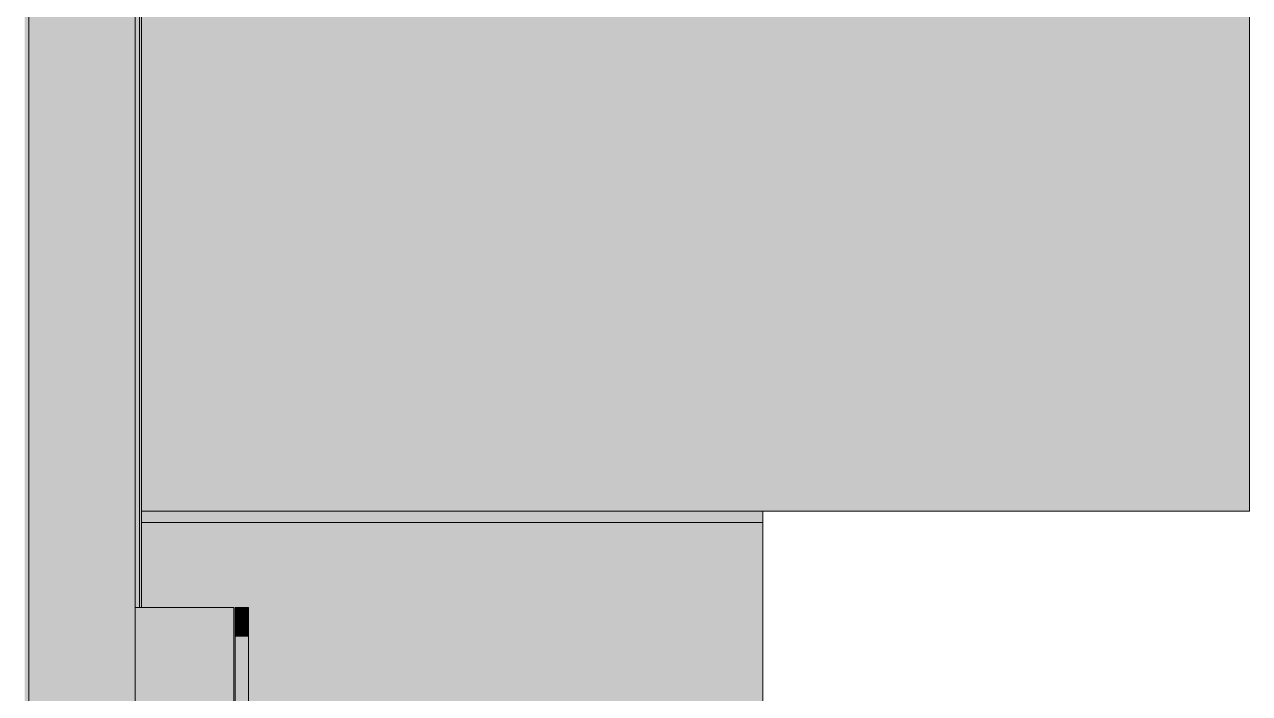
# Model space of a CAD drawing. Header units: millimetres. Extents: x 365175 to 2667127, y -330297 to -162108.
# Drawn here: x 2223035 to 2225806, y -323892 to -322379 of the extents above; entities that cross this region are included whole.
import ezdxf

# ---------------------------------------------------------------- set-up
doc = ezdxf.new("R2010")
doc.units = ezdxf.units.MM
doc.header["$MEASUREMENT"] = 0
doc.layers.add('Cotations - Altitudes & Niveaux', color=7, linetype='Continuous')
doc.layers.add('Structure - Murs extérieurs', color=7, linetype='Continuous')
doc.dimstyles.new('STYLE_GENERE__6', dxfattribs={"dimtxt": 0.18, "dimasz": 114, "dimexe": 0.18, "dimexo": 0.0625, "dimgap": 0, "dimtad": 0, "dimtih": 1, "dimtoh": 1, "dimdec": 4, "dimzin": 0, "dimdsep": 46, "dimcen": 0.09, "dimadec": 0, "dimazin": 0, "dimtfac": 1, "dimtdec": 4, "dimtmove": 0, "dimatfit": 3, "dimldrblk": 'ARROWHEAD_16', "dimfxl": 0, "dimtolj": 1, "dimtzin": 0, "dimarcsym": 0})

# ---------------------------------------------------------------- blocks, each defined once
blk = doc.blocks.new('Élément de coupe_1294_3', base_point=(1963539.3, -327096.8))
at = {"linetype": 'Continuous', "lineweight": 0, "true_color": 0x000000}
for points in [[(2223284.9, -323752.2), (2223284.9, -323752.8), (2223508.5, -323701.4), (2223508.5, -323696.8)], [(2223284.9, -323696.8), (2223284.9, -323752.2), (2223508.5, -323696.8)], [(2223508.5, -323701.4), (2223284.9, -323752.8), (2223284.9, -323755), (2223508.5, -323715.9)], [(2223508.5, -323715.9), (2223284.9, -323755), (2223284.9, -323758.3), (2223508.5, -323737.9)], [(2223511.5, -323697.2), (2223541.5, -323696.8), (2223511.5, -323696.8)], [(2223541.5, -323696.8), (2223511.5, -323697.2), (2223541.5, -323697.2)], [(2223541.5, -323696.8), (2223511.5, -323696.8), (2223541.5, -323696.8)], [(2223511.5, -323698.1), (2223541.5, -323697.2), (2223511.5, -323697.2)], [(2223541.5, -323697.2), (2223511.5, -323698.1), (2223541.5, -323698.1)], [(2223511.5, -323697.2), (2223511.5, -323698.1), (2223541.5, -323697.2), (2223511.5, -323698.1)], [(2223511.5, -323698.1), (2223541.5, -323697.2), (2223541.5, -323698.1), (2223541.5, -323697.2)], [(2223511.5, -323699.5), (2223541.5, -323698.1), (2223511.5, -323698.1)], [(2223541.5, -323698.1), (2223511.5, -323699.5), (2223541.5, -323699.5)], [(2223511.5, -323701.6), (2223541.5, -323699.5), (2223511.5, -323699.5)], [(2223541.5, -323699.5), (2223511.5, -323701.6), (2223541.5, -323701.6)], [(2223511.5, -323699.5), (2223511.5, -323701.6), (2223541.5, -323699.5), (2223511.5, -323701.6)], [(2223511.5, -323701.6), (2223541.5, -323699.5), (2223541.5, -323701.6), (2223541.5, -323699.5)], [(2223511.5, -323704.3), (2223541.5, -323701.6), (2223511.5, -323701.6)], [(2223541.5, -323701.6), (2223511.5, -323704.3), (2223541.5, -323704.3)], [(2223511.5, -323707.6), (2223541.5, -323704.3), (2223511.5, -323704.3)], [(2223541.5, -323704.3), (2223511.5, -323707.6), (2223541.5, -323707.6)], [(2223511.5, -323704.3), (2223511.5, -323707.6), (2223541.5, -323704.3), (2223511.5, -323707.6)], [(2223511.5, -323707.6), (2223541.5, -323704.3), (2223541.5, -323707.6), (2223541.5, -323704.3)], [(2223511.5, -323711.5), (2223541.5, -323707.6), (2223511.5, -323707.6)], [(2223541.5, -323707.6), (2223511.5, -323711.5), (2223541.5, -323711.5)], [(2223511.5, -323715.9), (2223541.5, -323711.5), (2223511.5, -323711.5)], [(2223541.5, -323711.5), (2223511.5, -323715.9), (2223541.5, -323715.9)], [(2223511.5, -323720.7), (2223541.5, -323715.9), (2223511.5, -323715.9)], [(2223541.5, -323715.9), (2223511.5, -323720.7), (2223541.5, -323720.7)], [(2223284.9, -323758.3), (2223284.9, -323761.8), (2223508.5, -323761.8), (2223508.5, -323737.9)], [(2223511.5, -323726), (2223541.5, -323720.7), (2223511.5, -323720.7)], [(2223541.5, -323720.7), (2223511.5, -323726), (2223541.5, -323726)], [(2223511.5, -323720.7), (2223511.5, -323726), (2223541.5, -323720.7), (2223511.5, -323726)], [(2223511.5, -323726), (2223541.5, -323720.7), (2223541.5, -323726), (2223541.5, -323720.7)], [(2223511.5, -323731.6), (2223541.5, -323726), (2223511.5, -323726)], [(2223541.5, -323726), (2223511.5, -323731.6), (2223541.5, -323731.6)], [(2223511.5, -323737.4), (2223541.5, -323731.6), (2223511.5, -323731.6)], [(2223541.5, -323731.6), (2223511.5, -323737.4), (2223541.5, -323737.4)], [(2223511.5, -323731.6), (2223511.5, -323737.4), (2223541.5, -323731.6), (2223511.5, -323737.4)], [(2223511.5, -323737.4), (2223541.5, -323731.6), (2223541.5, -323737.4), (2223541.5, -323731.6)], [(2223511.5, -323743.3), (2223541.5, -323737.4), (2223511.5, -323737.4)], [(2223541.5, -323737.4), (2223511.5, -323743.3), (2223541.5, -323743.3)], [(2223511.5, -323749.2), (2223541.5, -323743.3), (2223511.5, -323743.3)], [(2223541.5, -323743.3), (2223511.5, -323749.2), (2223541.5, -323749.2)], [(2223511.5, -323743.3), (2223511.5, -323749.2), (2223541.5, -323743.3), (2223511.5, -323749.2)], [(2223511.5, -323749.2), (2223541.5, -323743.3), (2223541.5, -323749.2), (2223541.5, -323743.3)], [(2223508.5, -323761.8), (2223284.9, -323761.8), (2223284.9, -324257.6), (2223508.5, -327096.8)], [(2223511.5, -323755.1), (2223541.5, -323749.2), (2223511.5, -323749.2)], [(2223541.5, -323749.2), (2223511.5, -323755.1), (2223541.5, -323755.1)], [(2223511.5, -323760.8), (2223541.5, -323755.1), (2223511.5, -323755.1)], [(2223541.5, -323755.1), (2223511.5, -323760.8), (2223541.5, -323760.8)], [(2223511.5, -323755.1), (2223511.5, -323760.8), (2223541.5, -323755.1), (2223511.5, -323760.8)], [(2223511.5, -323760.8), (2223541.5, -323755.1), (2223541.5, -323760.8), (2223541.5, -323755.1)], [(2223511.5, -323761.8), (2223541.5, -323760.8), (2223511.5, -323760.8)], [(2223511.5, -323761.8), (2223541.5, -323760.8), (2223511.5, -323760.8)], [(2223541.5, -323760.8), (2223511.5, -323761.8), (2223541.5, -323761.8)], [(2223541.5, -323760.8), (2223511.5, -323761.8), (2223541.5, -323761.8)], [(2223541.5, -323761.8), (2223511.5, -327096.8), (2223541.5, -327096.8)], [(2223511.5, -327096.8), (2223541.5, -323761.8), (2223511.5, -323761.8)]]:
    blk.add_hatch(color=18, dxfattribs=at).paths.add_polyline_path(points)
at = {"color": 251, "linetype": 'Continuous', "lineweight": 5, "true_color": 0x5f5f5f}
for p, q in [((2223284.9, -323696.8), (2223508.5, -323696.8)), ((2223508.5, -323701.4), (2223508.5, -323696.8)), ((2223508.5, -323715.9), (2223508.5, -323701.4)), ((2223508.5, -323737.9), (2223508.5, -323715.9)), ((2223541.5, -323696.8), (2223511.5, -323696.8)), ((2223511.5, -323697.2), (2223511.5, -323696.8)), ((2223511.5, -323696.8), (2223541.5, -323696.8)), ((2223511.5, -323698.1), (2223511.5, -323697.2)), ((2223511.5, -323699.5), (2223511.5, -323698.1)), ((2223511.5, -323701.6), (2223511.5, -323699.5)), ((2223511.5, -323704.3), (2223511.5, -323701.6)), ((2223511.5, -323707.6), (2223511.5, -323704.3)), ((2223511.5, -323711.5), (2223511.5, -323707.6)), ((2223511.5, -323715.9), (2223511.5, -323711.5)), ((2223511.5, -323720.7), (2223511.5, -323715.9)), ((2223541.5, -323696.8), (2223541.5, -323697.2)), ((2223541.5, -323697.2), (2223541.5, -323698.1)), ((2223541.5, -323698.1), (2223541.5, -323699.5)), ((2223541.5, -323699.5), (2223541.5, -323701.6)), ((2223541.5, -323701.6), (2223541.5, -323704.3)), ((2223541.5, -323704.3), (2223541.5, -323707.6)), ((2223541.5, -323707.6), (2223541.5, -323711.5)), ((2223541.5, -323711.5), (2223541.5, -323715.9)), ((2223541.5, -323715.9), (2223541.5, -323720.7)), ((2223508.5, -323761.8), (2223508.5, -323737.9)), ((2223511.5, -323726), (2223511.5, -323720.7)), ((2223511.5, -323731.6), (2223511.5, -323726)), ((2223511.5, -323737.4), (2223511.5, -323731.6)), ((2223511.5, -323743.3), (2223511.5, -323737.4)), ((2223511.5, -323749.2), (2223511.5, -323743.3)), ((2223541.5, -323720.7), (2223541.5, -323726)), ((2223541.5, -323726), (2223541.5, -323731.6)), ((2223541.5, -323731.6), (2223541.5, -323737.4)), ((2223541.5, -323737.4), (2223541.5, -323743.3)), ((2223541.5, -323743.3), (2223541.5, -323749.2)), ((2223508.5, -327096.8), (2223508.5, -323761.8)), ((2223511.5, -323755.1), (2223511.5, -323749.2)), ((2223511.5, -323760.8), (2223511.5, -323755.1)), ((2223511.5, -323761.8), (2223511.5, -323760.8)), ((2223511.5, -323761.8), (2223511.5, -327096.8)), ((2223511.5, -323761.8), (2223541.5, -323761.8)), ((2223541.5, -323749.2), (2223541.5, -323755.1)), ((2223541.5, -323755.1), (2223541.5, -323760.8)), ((2223541.5, -323760.8), (2223541.5, -323761.8)), ((2223541.5, -327096.8), (2223541.5, -323761.8))]:
    blk.add_line(p, q, dxfattribs=at)
blk = doc.blocks.new('Élément de coupe_1321_3', base_point=(1963539.3, -327096.8))
at = {"linetype": 'Continuous', "lineweight": 0, "true_color": 0x000000}
blk.add_hatch(color=18, dxfattribs=at).paths.add_polyline_path([(2223299.9, -322096.8), (2223295.2, -322096.8), (2223295.2, -323696.8), (2223299.9, -323696.8)])
at = {"color": 7, "linetype": 'Continuous', "lineweight": 5}
for p in [(2223295.2, -322096.8), (2223299.9, -323696.8)]:
    blk.add_line(p, (2223299.9, -322096.8), dxfattribs=at)
blk = doc.blocks.new('Élément de coupe_1323_3', base_point=(1963539.3, -327096.8))
at = {"linetype": 'Continuous', "lineweight": 0, "true_color": 0x000000}
blk.add_hatch(color=18, dxfattribs=at).paths.add_polyline_path([(2223284.9, -322096.8), (2223284.9, -323696.8), (2223295.2, -323696.8), (2223295.2, -322096.8)])
at = {"color": 7, "linetype": 'Continuous', "lineweight": 5}
for p in [(2223284.9, -322096.8), (2223295.2, -323696.8)]:
    blk.add_line(p, (2223295.2, -322096.8), dxfattribs=at)
blk = doc.blocks.new('Élément de coupe_1325_3', base_point=(1963539.3, -327096.8))
at = {"layer": 'Structure - Murs extérieurs', "linetype": 'Continuous', "lineweight": 0, "true_color": 0x000000}
blk.add_hatch(color=18, dxfattribs=at).paths.add_polyline_path([(2223299.9, -323479.3), (2223299.9, -323504.7), (2224704.9, -323504.7), (2224704.9, -323479.3)])
blk.add_hatch(color=18, dxfattribs=at).paths.add_polyline_path([(2223299.9, -323479.3), (2223299.9, -323504.7), (2224704.9, -323504.7), (2224704.9, -323479.3)])
at = {"layer": 'Structure - Murs extérieurs', "color": 7, "linetype": 'Continuous', "lineweight": 5}
for p, q in [((2224704.9, -323504.7), (2224704.9, -323479.3)), ((2224689.9, -323504.7), (2224704.9, -323504.7))]:
    blk.add_line(p, q, dxfattribs=at)
blk = doc.blocks.new('Élément de coupe_1332_3', base_point=(1963539.3, -327096.8))
at = {"layer": 'Structure - Murs extérieurs', "linetype": 'Continuous', "lineweight": 0, "true_color": 0x000000}
blk.add_hatch(color=18, dxfattribs=at).paths.add_polyline_path([(2225806.2, -322346.8), (2223299.9, -322346.8), (2223299.9, -323479.3), (2225806.2, -323479.3)])
at = {"layer": 'Structure - Murs extérieurs', "color": 7, "linetype": 'Continuous', "lineweight": 5}
for p, q in [((2225806.2, -322346.8), (2223299.9, -322346.8)), ((2225806.2, -323479.3), (2225806.2, -322346.8)), ((2225806.2, -323479.3), (2223299.9, -323479.3))]:
    blk.add_line(p, q, dxfattribs=at)
blk = doc.blocks.new('Élément de coupe_1351_3', base_point=(1963539.3, -327096.8))
at = {"linetype": 'Continuous', "lineweight": 0, "true_color": 0x000000}
for points in [[(2223034.9, -327096.8), (2223044.9, -327096.8), (2223044.9, -322096.8), (2223034.9, -322096.8)], [(2223284.9, -327096.8), (2223284.9, -322096.8), (2223044.9, -322096.8), (2223044.9, -327096.8)]]:
    blk.add_hatch(color=18, dxfattribs=at).paths.add_polyline_path(points)
at = {"color": 7, "linetype": 'Continuous', "lineweight": 5}
for p, q in [((2223044.9, -327096.8), (2223044.9, -322096.8)), ((2223284.9, -327096.8), (2223284.9, -322096.8))]:
    blk.add_line(p, q, dxfattribs=at)
blk = doc.blocks.new('Élément de coupe_1388_3', base_point=(1963539.3, -327096.8))
at = {"linetype": 'Continuous', "lineweight": 0, "true_color": 0x000000}
for points in [[(2224689.9, -327096.8), (2224704.9, -327096.8), (2224704.9, -323504.7), (2224689.9, -323504.7)], [(2224689.9, -324812.7), (2224704.9, -324812.7), (2224704.9, -323504.7), (2224689.9, -323504.7)]]:
    blk.add_hatch(color=18, dxfattribs=at).paths.add_polyline_path(points)
at = {"color": 7, "linetype": 'Continuous', "lineweight": 5}
blk.add_line((2224704.9, -323504.7), (2224704.9, -327096.8), dxfattribs=at)
blk = doc.blocks.new('Élément de coupe_1389_3', base_point=(1963539.3, -327096.8))
at = {"linetype": 'Continuous', "lineweight": 0, "true_color": 0x000000}
for points in [[(2223299.9, -323504.7), (2223299.9, -323696.8), (2223508.5, -323696.8), (2223508.5, -327096.8), (2223511.5, -327096.8), (2223511.5, -323696.8), (2223541.5, -323696.8), (2223541.5, -323696.8), (2223541.5, -323711.5), (2223541.5, -323761.8), (2223541.5, -327096.8), (2224689.9, -327096.8), (2224689.9, -323504.7)], [(2223299.9, -323696.8), (2223508.5, -323696.8), (2223508.5, -324812.7), (2223511.5, -324812.7), (2223511.5, -323696.8), (2223541.5, -323696.8), (2223541.5, -323696.8), (2223541.5, -324812.7), (2224689.9, -324812.7), (2224689.9, -323504.7), (2223299.9, -323504.7)]]:
    blk.add_hatch(color=18, dxfattribs=at).paths.add_polyline_path(points)
at = {"color": 7, "linetype": 'Continuous', "lineweight": 5}
blk.add_line((2223299.9, -323504.7), (2224689.9, -323504.7), dxfattribs=at)
blk = doc.blocks.new('ARROWHEAD_16')
at = {"linetype": 'Continuous', "lineweight": 0}
blk.add_hatch(color=0, dxfattribs=at).paths.add_polyline_path([(-0.9093, 0.525), (0, 0), (-0.9093, -0.525)])
at = {"color": 0, "linetype": 'Continuous', "lineweight": 0}
blk.add_line((0, 0), (-1, 0), dxfattribs=at)

msp = doc.modelspace()

# ---------------------------------------------------------------- block references
at = {"lineweight": 0}
for name in ['Élément de coupe_1351_3', 'Élément de coupe_1323_3', 'Élément de coupe_1321_3', 'Élément de coupe_1389_3', 'Élément de coupe_1388_3', 'Élément de coupe_1294_3']:
    msp.add_blockref(name, (1963539.321, -327096.824), dxfattribs=at)
at = {"layer": 'Structure - Murs extérieurs', "lineweight": 0}
for name in ['Élément de coupe_1325_3', 'Élément de coupe_1332_3']:
    msp.add_blockref(name, (1963539.321, -327096.824), dxfattribs=at)

# ---------------------------------------------------------------- leaders
at = {"layer": 'Cotations - Altitudes & Niveaux', "color": 7, "linetype": 'Continuous', "lineweight": 5, "annotation_type": 0, "has_hookline": 1, "hookline_direction": 0, "text_width": 4807.986}
msp.add_leader([(2218643.213, -323723.962), (2218643.213, -303449.711), (2219143.213, -303449.711)], dimstyle='STYLE_GENERE__6', dxfattribs=at)

doc.saveas('drawing.dxf')
